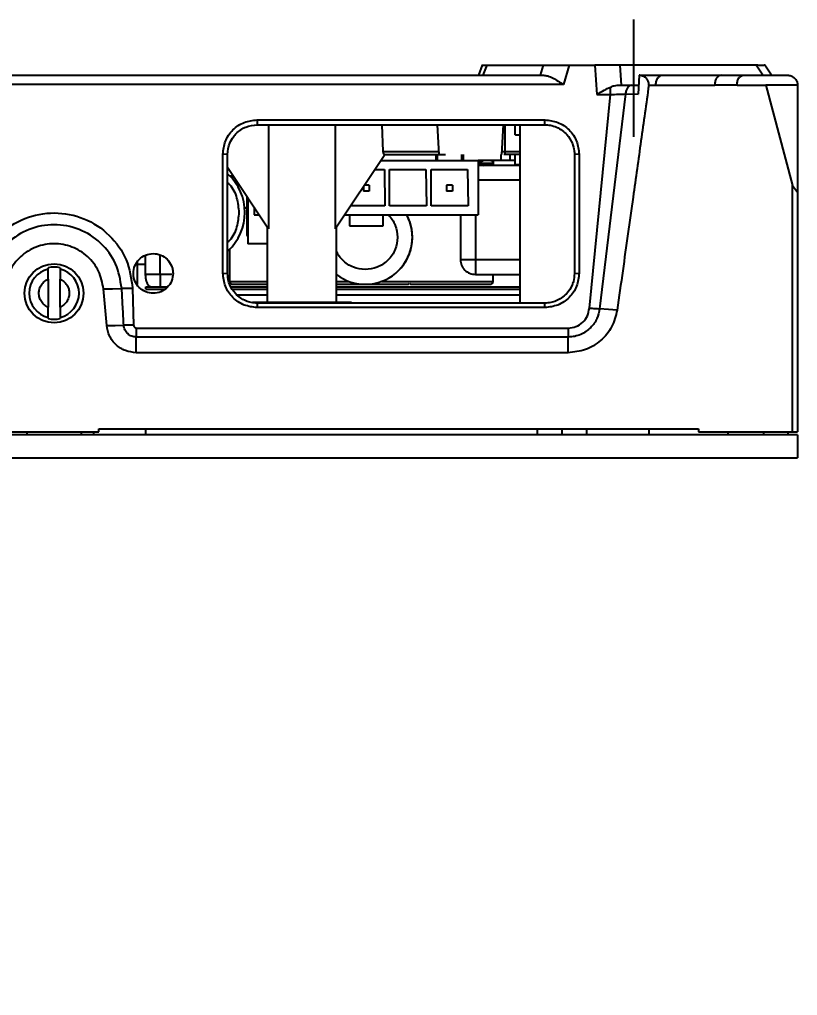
# Model space of a CAD drawing. Header units: millimetres. Extents: x 620 to 19791, y 2539 to 6969.
# Drawn here: x 5151.6 to 5230.1, y 3993.5 to 4092 of the extents above; entities that cross this region are included whole.
import ezdxf

# ---------------------------------------------------------------- set-up
doc = ezdxf.new("R2010")
doc.units = ezdxf.units.MM
doc.styles.get("Standard").update_dxf_attribs({"font": 'arial.ttf'})
doc.dimstyles.new('缩小5倍', dxfattribs={"dimtxt": 40, "dimasz": 20, "dimexe": 1, "dimexo": 0.2, "dimgap": 0, "dimtad": 1, "dimtoh": 1, "dimdec": 1, "dimzin": 9, "dimdsep": 46, "dimtxsty": 'Standard', "dimblk": '_FILLED', "dimcen": 0.2, "dimclrd": 256, "dimclre": 256, "dimclrt": 256, "dimadec": 1, "dimazin": 2, "dimtfac": 1, "dimtdec": 1, "dimtofl": 0, "dimtmove": 0, "dimatfit": 3, "dimldrblk": '_FILLED', "dimfxl": 1, "dimtolj": 1, "dimtzin": 0, "dimarcsym": 0})

# ---------------------------------------------------------------- blocks, each defined once
blk = doc.blocks.new('_FILLED')
at = {"color": 0, "linetype": 'ByBlock'}
blk.add_solid([(0, 0), (-1, 0.15), (-1, -0.15)], dxfattribs=at)
blk = doc.blocks.new('*D182')
at = {"lineweight": -2, "transparency": 16777216}
for p, q in [((4780.094, 3825.903), (4780.094, 3930.656)), ((5230.094, 3825.903), (5230.094, 3930.656)), ((4800.094, 3929.656), (5210.094, 3929.656))]:
    blk.add_line(p, q, dxfattribs=at)
at = {"layer": 'Defpoints', "color": 0, "transparency": 16777216}
for p in [(5230.094, 3929.656), (4780.094, 3825.703), (5230.094, 3825.703)]:
    blk.add_point(p, dxfattribs=at)
at = {"lineweight": -2, "transparency": 16777216, "xscale": 20, "yscale": 20, "zscale": 20, "rotation": 180}
blk.add_blockref('_FILLED', (4780.094, 3929.656), dxfattribs=at)
at = {"lineweight": -2, "transparency": 16777216, "xscale": 20, "yscale": 20, "zscale": 20}
blk.add_blockref('_FILLED', (5230.094, 3929.656), dxfattribs=at)
at = {"transparency": 16777216, "insert": (5005.094, 3955.55), "char_height": 40, "attachment_point": 5}
blk.add_mtext('\\A1;450mm [1\'-5 3/4"]', dxfattribs=at)

msp = doc.modelspace()

# ---------------------------------------------------------------- linework, layer by layer
at = {"color": 4}
msp.add_line((5213.59426, 4080.18017), (5213.59426, 4092.01192), dxfattribs=at)
at = {"color": 7, "linetype": 'Continuous', "lineweight": 25}
for p, q in [((5198.27674, 4087.40395), (5197.89703, 4086.39038)), ((5198.27698, 4087.40454), (5198.27674, 4087.40395)), ((5198.73987, 4087.38887), (5198.36525, 4086.38887)), ((5198.73987, 4087.38887), (5204.43229, 4087.38887)), ((5204.43229, 4087.38887), (5204.14797, 4086.38887)), ((5207.05236, 4087.38887), (5206.49863, 4085.44121)), ((5207.05236, 4087.38887), (5209.64224, 4087.38887)), ((5209.64224, 4087.38887), (5209.8497, 4084.44119)), ((5212.17025, 4087.38887), (5212.31098, 4085.38887)), ((5225.94295, 4087.38887), (5212.17025, 4087.38887)), ((5226.58766, 4086.38887), (5225.94295, 4087.38887)), ((5227.46799, 4086.38887), (5226.81225, 4087.40596)), ((5105.68098, 4086.38887), (5204.50754, 4086.38887)), ((5214.11953, 4086.38095), (5214.02035, 4084.48391)), ((5214.19961, 4086.38887), (5214.11953, 4086.38094)), ((5214.19961, 4086.38887), (5216.45243, 4086.38887)), ((5216.45243, 4086.38887), (5222.38086, 4086.38887)), ((5222.38086, 4086.38887), (5224.63367, 4086.38887)), ((5224.63367, 4086.38887), (5229.09428, 4086.38887)), ((5206.49863, 4085.44121), (5103.6899, 4085.44121)), ((5212.74457, 4084.49803), (5210.13473, 4062.81899)), ((5212.74434, 4084.49807), (5214.02014, 4084.48395)), ((5213.34229, 4085.38887), (5214.06804, 4085.38887)), ((5215.0944, 4085.38886), (5215.81535, 4085.38887)), ((5215.81535, 4085.38887), (5221.7438, 4085.38887)), ((5223.99662, 4085.38887), (5221.7438, 4085.38887)), ((5223.99662, 4085.38887), (5226.89427, 4085.38887)), ((5226.89427, 4085.38887), (5229.59427, 4075.26387)), ((5230.09426, 4085.38887), (5226.89427, 4085.38887)), ((5230.09426, 4085.38887), (5230.09426, 4074.58887)), ((5209.09531, 4062.88575), (5211.22579, 4084.44121)), ((5209.8497, 4084.44119), (5211.22579, 4084.44121)), ((5175.59473, 4081.88816), (5175.59407, 4081.38885)), ((5175.59473, 4081.88825), (5204.59391, 4081.88834)), ((5204.59447, 4081.38886), (5204.59391, 4081.88826)), ((5175.59407, 4081.38882), (5204.59447, 4081.38883)), ((5176.74015, 4081.38882), (5176.74015, 4070.88887)), ((5183.44835, 4081.38883), (5183.44835, 4070.88887)), ((5188.1641, 4081.38883), (5188.25875, 4078.6784)), ((5193.75149, 4081.38883), (5193.90888, 4078.38537)), ((5200.27963, 4078.38537), (5200.43705, 4081.38883)), ((5201.59427, 4081.38883), (5201.59427, 4080.38625)), ((5202.09427, 4081.38883), (5202.09427, 4063.38891)), ((5200.59426, 4078.38887), (5200.59426, 4078.6784)), ((5172.59426, 4078.38867), (5172.11984, 4078.41203)), ((5172.12004, 4066.41583), (5172.1199, 4078.41204)), ((5172.59423, 4066.38908), (5172.59426, 4078.38867)), ((5183.44835, 4070.88887), (5188.44838, 4078.38887)), ((5188.04813, 4077.78851), (5197.89393, 4077.78851)), ((5193.61452, 4078.38887), (5193.61452, 4077.78851)), ((5193.74392, 4078.38887), (5193.74392, 4077.78851)), ((5196.24392, 4077.78851), (5196.24392, 4078.38887)), ((5196.37341, 4078.38887), (5196.37341, 4077.78851)), ((5197.89393, 4077.78851), (5197.89393, 4072.28851)), ((5200.15896, 4077.78851), (5197.89393, 4077.78851)), ((5198.20882, 4077.75851), (5198.29396, 4077.75851)), ((5198.29396, 4077.63851), (5198.20882, 4077.63851)), ((5198.29396, 4077.75851), (5198.29396, 4077.63851)), ((5199.39391, 4077.78851), (5199.39391, 4077.28851)), ((5200.59426, 4078.38887), (5200.45484, 4078.38887)), ((5201.09425, 4077.78851), (5201.09425, 4078.38887)), ((5201.59427, 4077.78851), (5201.09425, 4077.78851)), ((5201.59427, 4078.38887), (5201.59427, 4077.38503)), ((5208.06859, 4078.41155), (5207.59429, 4078.38877)), ((5207.59429, 4078.38877), (5207.59429, 4066.38896)), ((5208.06853, 4078.41156), (5208.06862, 4066.41557)), ((5172.59426, 4077.10774), (5176.74015, 4070.88887)), ((5187.4413, 4076.87826), (5188.41575, 4076.87817)), ((5188.41575, 4076.87817), (5188.46572, 4073.19851)), ((5188.93574, 4076.87851), (5192.61573, 4076.87817)), ((5188.93574, 4073.19851), (5188.93574, 4076.87851)), ((5192.61573, 4076.87817), (5192.66574, 4073.19851)), ((5193.13575, 4076.87851), (5196.81574, 4076.87817)), ((5193.13575, 4073.19851), (5193.13575, 4076.87851)), ((5196.81574, 4076.87817), (5196.86575, 4073.19851)), ((5202.09427, 4077.28851), (5197.89393, 4077.28851)), ((5198.06401, 4077.52765), (5198.04556, 4077.45942)), ((5199.38404, 4077.28851), (5199.38404, 4077.48851)), ((5172.86746, 4076.18851), (5173.20705, 4076.18851)), ((5186.29394, 4075.15722), (5186.29394, 4074.69851)), ((5186.89392, 4074.69851), (5186.29394, 4074.69851)), ((5186.89392, 4075.29851), (5186.38812, 4075.29851)), ((5186.89392, 4075.29851), (5186.89392, 4074.69851)), ((5195.29394, 4075.29851), (5194.69393, 4075.29851)), ((5194.69393, 4075.29851), (5194.69393, 4074.69851)), ((5195.29394, 4074.69851), (5194.69393, 4074.69851)), ((5195.29394, 4075.29851), (5195.29394, 4074.69851)), ((5229.59427, 4050.38887), (5229.59427, 4075.26387)), ((5229.59427, 4075.26387), (5230.09426, 4074.58887)), ((5174.54396, 4074.18316), (5174.54396, 4070.28851)), ((5174.644, 4074.03311), (5174.644, 4069.38851)), ((5230.09426, 4074.58887), (5230.09426, 4050.38887)), ((5175.29393, 4073.05822), (5175.29393, 4072.28851)), ((5188.46572, 4073.19851), (5184.98812, 4073.19851)), ((5192.66574, 4073.19851), (5188.93574, 4073.19851)), ((5196.86575, 4073.19851), (5193.13575, 4073.19851)), ((5175.29393, 4072.28851), (5175.80707, 4072.28851)), ((5184.38147, 4072.28851), (5184.89395, 4072.28851)), ((5184.89395, 4072.28851), (5188.29394, 4072.28851)), ((5184.89395, 4072.28851), (5184.89395, 4071.18851)), ((5188.29394, 4072.28851), (5197.89393, 4072.28851)), ((5188.29394, 4071.18851), (5188.29394, 4072.28851)), ((5196.09405, 4072.28851), (5196.09405, 4067.78851)), ((5176.59427, 4071.10772), (5176.59427, 4063.43887)), ((5183.59427, 4063.43887), (5183.59427, 4071.10772)), ((5184.89395, 4071.18851), (5188.29394, 4071.18851)), ((5189.74401, 4070.0392), (5189.74392, 4070.01497)), ((5172.59426, 4066.38908), (5172.59426, 4068.76759)), ((5172.79399, 4068.81407), (5172.79399, 4065.58851)), ((5176.59427, 4069.38851), (5174.644, 4069.38851)), ((5164.2939, 4068.21481), (5164.2939, 4066.28851)), ((5154.49427, 4066.83379), (5154.49427, 4066.95172)), ((5155.69426, 4066.95172), (5155.69426, 4066.83379)), ((5163.49427, 4065.28887), (5163.49427, 4067.52601)), ((5163.49427, 4067.33887), (5164.2939, 4067.33887)), ((5154.49427, 4065.79832), (5154.49427, 4062.97943)), ((5155.69426, 4062.97943), (5155.69426, 4065.79832)), ((5172.11996, 4066.41582), (5172.59426, 4066.38908)), ((5197.59406, 4066.28851), (5202.09427, 4066.28851)), ((5199.38404, 4065.58851), (5199.38404, 4066.28851)), ((5207.59426, 4066.38896), (5208.06868, 4066.41556)), ((5160.3987, 4061.1274), (5160.07523, 4064.82476)), ((5163.01585, 4064.88742), (5163.12073, 4061.1528)), ((5164.34426, 4064.78887), (5164.34426, 4065.03887)), ((5164.34426, 4065.03887), (5166.55187, 4065.03887)), ((5164.34426, 4064.78887), (5166.23149, 4064.78887)), ((5172.95374, 4065.03887), (5176.59427, 4065.03887)), ((5173.11374, 4064.78887), (5176.59427, 4064.78887)), ((5183.59427, 4065.03887), (5202.09427, 4065.03887)), ((5183.59427, 4064.78887), (5202.09427, 4064.78887)), ((5176.59427, 4064.18887), (5173.57943, 4064.18887)), ((5202.09427, 4064.18887), (5183.59427, 4064.18887)), ((5182.09426, 4063.43887), (5175.1113, 4063.43887)), ((5204.59447, 4063.38891), (5175.59407, 4063.38889)), ((5175.59407, 4063.38887), (5175.59443, 4062.93915)), ((5204.594, 4062.93916), (5175.59443, 4062.93907)), ((5185.09428, 4063.43887), (5182.09426, 4063.43887)), ((5204.594, 4062.93923), (5204.59447, 4063.38888)), ((5154.49427, 4061.82603), (5154.49427, 4061.94395)), ((5155.69426, 4061.94395), (5155.69426, 4061.82603)), ((5163.38731, 4060.88007), (5163.38731, 4059.9674)), ((5163.38731, 4060.88007), (5206.95327, 4060.88007)), ((5206.95327, 4060.88007), (5206.95327, 4059.9674)), ((5163.38728, 4058.38887), (5163.38731, 4059.9674)), ((5206.95327, 4059.9674), (5163.38731, 4059.9674)), ((5206.95333, 4058.38886), (5206.95327, 4059.9674)), ((5206.95333, 4058.38886), (5163.38728, 4058.38886)), ((5230.09426, 4050.08887), (5080.09426, 4050.08887)), ((5150.59427, 4050.38887), (5159.59428, 4050.38887)), ((5152.34427, 4050.38887), (5152.34427, 4050.08887)), ((5157.84426, 4050.08887), (5157.84426, 4050.38887)), ((5159.09425, 4050.08887), (5159.09425, 4050.38887)), ((5159.59428, 4050.68887), (5220.09427, 4050.68887)), ((5159.59428, 4050.38887), (5159.59428, 4050.68887)), ((5164.34426, 4050.08887), (5164.34426, 4050.68887)), ((5203.84426, 4050.68887), (5203.84426, 4050.08887)), ((5206.34426, 4050.08887), (5206.34426, 4050.68887)), ((5208.84425, 4050.08887), (5208.84425, 4050.68887)), ((5215.09428, 4050.68887), (5215.09428, 4050.08887)), ((5220.09427, 4050.68887), (5220.09427, 4050.38887)), ((5220.09427, 4050.38887), (5229.59427, 4050.38887)), ((5223.09426, 4050.08887), (5223.09426, 4050.38887)), ((5226.66426, 4050.38887), (5226.66426, 4050.08887)), ((5229.16425, 4050.08887), (5229.16425, 4050.38887)), ((5229.59427, 4050.38887), (5230.09426, 4050.38887)), ((5230.09426, 4050.08887), (5230.09426, 4047.78887)), ((5080.09426, 4047.78887), (5230.09426, 4047.78887))]:
    msp.add_line(p, q, dxfattribs=at)
at = {"color": 8, "linetype": 'Continuous', "lineweight": 25}
for p, q in [((5200.59426, 4078.6784), (5200.59426, 4081.38883)), ((5188.25875, 4078.6784), (5193.89353, 4078.6784)), ((5200.29498, 4078.6784), (5200.59426, 4078.6784)), ((5200.59426, 4078.6784), (5202.09427, 4078.6784)), ((5200.15884, 4078.38887), (5200.15896, 4077.78851)), ((5199.38404, 4077.48851), (5198.01978, 4077.48851)), ((5173.18706, 4076.21851), (5172.83822, 4076.21851)), ((5202.09427, 4075.78851), (5197.89393, 4075.78851)), ((5174.54396, 4072.98851), (5174.32455, 4072.98851)), ((5197.59406, 4072.28851), (5197.59406, 4067.78851)), ((5174.54396, 4070.28851), (5174.644, 4070.28851)), ((5165.79388, 4066.28851), (5165.79388, 4068.25096)), ((5197.59406, 4067.78851), (5202.09427, 4067.78851)), ((5166.96555, 4066.28851), (5165.79388, 4066.28851)), ((5172.79399, 4065.58851), (5176.59427, 4065.58851)), ((5183.59427, 4065.58851), (5184.8327, 4065.58851)), ((5188.15533, 4065.58851), (5190.96992, 4065.58851)), ((5190.96992, 4065.58851), (5199.38404, 4065.58851))]:
    msp.add_line(p, q, dxfattribs=at)
at = {"color": 7, "linetype": 'Continuous', "lineweight": 25, "flags": 128}
for points in [[(5160.0752, 4064.82476), (5160.99737, 4064.84412), (5161.91951, 4064.86346)], [(5211.90522, 4062.69306), (5211.01997, 4062.75601), (5210.13473, 4062.81899)], [(5160.3987, 4061.12739), (5161.25912, 4061.14125), (5162.11958, 4061.1551)]]:
    msp.add_lwpolyline(points, dxfattribs=at)
at = {"color": 7, "linetype": 'Continuous', "lineweight": 25}
msp.add_circle((5155.09426, 4064.38887), 2.975, dxfattribs=at)
for centre, radius, start, end in [((5188.55857, 4078.68887), 0.3, 182.0000003, 270), ((5198.44405, 4077.83851), 0.55, 185.2159086, 270), ((5198.20882, 4077.48851), 0.27, 90, 159.2348388), ((5198.20882, 4077.48851), 0.27, 90, 159.2348795), ((5198.20882, 4077.48851), 0.15, 90, 164.8759927), ((5199.08403, 4077.48851), 0.3, 0, 90), ((5169.09387, 4072.53851), 5.25, 312.863346, 47.1250764), ((5169.09387, 4072.53851), 5.25, 312.8637563, 47.1247973), ((5186.49402, 4070.03851), 4.75, 232.3762168, 28.2737142), ((5186.49402, 4070.03851), 4.75, 315.0000159, 28.273713), ((5174.74397, 4070.28851), 0.2, 180, 240.0117553), ((5155.09426, 4064.38887), 2.51746, 103.7883003, 256.2116997), ((5155.09426, 4064.38887), 2.63214, 76.8235225, 103.1764775), ((5155.09426, 4064.38887), 2.51746, 283.7883003, 76.2116997), ((5173.094, 4065.58851), 0.3, 180, 270), ((5190.744, 4065.58851), 0.3, 270, 317.1703441), ((5191.18403, 4065.58851), 0.3, 222.8296559, 270), ((5199.08403, 4065.58851), 0.3, 270, 0), ((5155.09426, 4064.38887), 2.63214, 256.8235225, 283.1764775)]:
    msp.add_arc(centre, radius, start, end, dxfattribs=at)
for points, knots in [([(5198.27549, 4087.38887), (5198.27404, 4087.38887), (5198.23846, 4087.38887), (5198.36309, 4087.38887), (5198.61365, 4087.38887), (5198.73987, 4087.38887)], [0, 0, 0, 0, 0.0205787, 0.50665488, 1, 1, 1, 1]), ([(5204.43229, 4087.38887), (5204.58348, 4087.38887), (5204.88809, 4087.38887), (5205.53275, 4087.38887), (5206.26255, 4087.38887), (5206.7888, 4087.38887), (5207.05236, 4087.38887)], [0, 0, 0, 0, 0.2440398, 0.49169694, 0.74542525, 1, 1, 1, 1]), ([(5212.17025, 4087.38887), (5212.02984, 4087.38901), (5211.74323, 4087.38929), (5211.14077, 4087.38989), (5210.42916, 4087.38934), (5209.90786, 4087.38903), (5209.64224, 4087.38887)], [0, 0, 0, 0, 0.235343595, 0.480402211, 0.735252517, 1, 1, 1, 1]), ([(5226.78531, 4087.38887), (5226.79017, 4087.38892), (5226.80428, 4087.38905), (5226.51508, 4087.38732), (5226.13881, 4087.38834), (5225.94295, 4087.38887)], [0, 0, 0, 0, 0.20132318, 0.58426253, 1, 1, 1, 1]), ([(5204.50754, 4086.38887), (5204.64148, 4086.37255), (5204.934, 4086.33692), (5205.42882, 4086.10441), (5205.96122, 4085.79377), (5206.31861, 4085.55931), (5206.49863, 4085.44121)], [0, 0, 0, 0, 0.22341386, 0.48792142, 0.74205544, 1, 1, 1, 1]), ([(5215.0944, 4085.38886), (5215.09874, 4085.44283), (5215.10745, 4085.55127), (5215.07607, 4085.71471), (5215.01008, 4085.87144), (5214.86125, 4086.08026), (5214.5649, 4086.29671), (5214.27929, 4086.35073), (5214.11953, 4086.38094)], [0, 0, 0, 0, 0.08911286, 0.17904645, 0.2792711, 0.38988288, 0.65872711, 1, 1, 1, 1]), ([(5215.81535, 4085.38887), (5215.81786, 4085.46732), (5215.82273, 4085.61902), (5215.87903, 4085.88011), (5216.01044, 4086.13287), (5216.20789, 4086.34561), (5216.36646, 4086.37366), (5216.45243, 4086.38887)], [0, 0, 0, 0, 0.136927816, 0.264776921, 0.489444344, 0.723214387, 1, 1, 1, 1]), ([(5222.38086, 4086.38887), (5222.29489, 4086.37366), (5222.13632, 4086.34561), (5221.93888, 4086.13287), (5221.80744, 4085.88011), (5221.75119, 4085.61903), (5221.74632, 4085.46733), (5221.7438, 4085.38887)], [0, 0, 0, 0, 0.27678636, 0.51055703, 0.73522506, 0.86306104, 1, 1, 1, 1]), ([(5223.99662, 4085.38887), (5223.99914, 4085.46732), (5224.00401, 4085.61902), (5224.06026, 4085.88011), (5224.19169, 4086.13287), (5224.38913, 4086.34561), (5224.54771, 4086.37366), (5224.63367, 4086.38887)], [0, 0, 0, 0, 0.136928285, 0.264774399, 0.489442593, 0.723213437, 1, 1, 1, 1]), ([(5229.09428, 4086.38887), (5229.21185, 4086.37722), (5229.431, 4086.35551), (5229.73274, 4086.18344), (5229.94443, 4085.94536), (5230.04573, 4085.71349), (5230.08745, 4085.5402), (5230.09195, 4085.44039), (5230.09426, 4085.38887)], [0, 0, 0, 0, 0.28663254, 0.53424581, 0.75948766, 0.86990492, 0.93284823, 1, 1, 1, 1]), ([(5209.8497, 4084.44119), (5210.09909, 4084.59131), (5210.56707, 4084.873), (5211.01617, 4085.08956), (5211.22594, 4085.19071)], [0, 0, 0, 0, 0.53291848, 1, 1, 1, 1]), ([(5211.22579, 4084.44121), (5211.22578, 4084.51406), (5211.22578, 4084.65976), (5211.22583, 4084.86396), (5211.22582, 4085.04828), (5211.22582, 4085.14319), (5211.22582, 4085.19064)], [0, 0, 0, 0, 0.24999885, 0.49999784, 0.75000211, 1, 1, 1, 1]), ([(5211.22579, 4084.44121), (5211.49943, 4084.45286), (5212.04618, 4084.47615), (5212.51153, 4084.49081), (5212.74398, 4084.49814)], [0, 0, 0, 0, 0.50047351, 1, 1, 1, 1]), ([(5211.22594, 4085.19071), (5211.34954, 4085.24537), (5211.58744, 4085.35056), (5211.80453, 4085.37644), (5211.90883, 4085.38887)], [0, 0, 0, 0, 0.51956877, 1, 1, 1, 1]), ([(5215.0944, 4085.38886), (5214.83152, 4083.51433), (5214.30349, 4079.749), (5213.42613, 4073.50734), (5212.62474, 4067.81677), (5212.09107, 4064.01665), (5211.90519, 4062.69306)], [0, 0, 0, 0, 0.24777137, 0.4976939, 0.82504594, 1, 1, 1, 1]), ([(5211.90883, 4085.38887), (5212.16576, 4085.38887), (5212.67964, 4085.38887), (5213.1214, 4085.38887), (5213.34229, 4085.38887)], [0, 0, 0, 0, 0.49999146, 1, 1, 1, 1]), ([(5213.34229, 4085.388), (5213.27026, 4085.37144), (5213.1256, 4085.33818), (5212.94108, 4085.13246), (5212.7976, 4084.85049), (5212.76204, 4084.61521), (5212.74434, 4084.49807)], [0, 0, 0, 0, 0.24898356, 0.50008591, 0.75108502, 1, 1, 1, 1]), ([(5172.1199, 4078.41204), (5172.17212, 4078.86001), (5172.27802, 4079.76842), (5173.07577, 4080.92899), (5174.23647, 4081.72807), (5175.14608, 4081.83534), (5175.59473, 4081.88825)], [0, 0, 0, 0, 0.24655604, 0.49997095, 0.75337169, 1, 1, 1, 1]), ([(5204.59391, 4081.88834), (5205.04248, 4081.83541), (5205.95197, 4081.72808), (5207.11257, 4080.92909), (5207.91056, 4079.76845), (5208.01635, 4078.85977), (5208.06853, 4078.41156)], [0, 0, 0, 0, 0.2465759, 0.49993745, 0.75333829, 1, 1, 1, 1]), ([(5172.59426, 4078.38867), (5172.63811, 4078.78206), (5172.70944, 4079.42192), (5173.11426, 4080.10981), (5173.62376, 4080.70107), (5174.41779, 4081.25501), (5175.20231, 4081.34429), (5175.59407, 4081.38887)], [0, 0, 0, 0, 0.25020318, 0.40696978, 0.5011531, 0.75088739, 1, 1, 1, 1]), ([(5204.59447, 4081.38887), (5204.78443, 4081.3783), (5205.19313, 4081.35557), (5205.79987, 4081.16104), (5206.36239, 4080.84071), (5206.94613, 4080.31593), (5207.382, 4079.61416), (5207.57455, 4078.89618), (5207.58927, 4078.51708), (5207.59426, 4078.38878)], [0, 0, 0, 0, 0.120982747, 0.260289975, 0.401762171, 0.53114056, 0.757927071, 0.918075425, 1, 1, 1, 1]), ([(5201.65802, 4080.38887), (5201.6438, 4080.38887), (5201.60842, 4080.38887), (5201.91246, 4080.38887), (5202.09427, 4080.38887)], [0, 0, 0, 0, 0.40200888, 1, 1, 1, 1]), ([(5188.55859, 4078.38887), (5188.63921, 4078.38887), (5188.76322, 4078.38887), (5189.51587, 4078.38887), (5190.29482, 4078.38887), (5191.26179, 4078.38887), (5192.66701, 4078.38887), (5193.83501, 4078.38887), (5194.59427, 4078.38887)], [0, 0, 0, 0, 0.23945602, 0.36836106, 0.49999902, 0.63163797, 0.76054369, 1, 1, 1, 1]), ([(5201.09425, 4077.78851), (5201.08152, 4077.78851), (5201.06187, 4077.78851), (5200.94536, 4077.78851), (5200.82457, 4077.78851), (5200.67578, 4077.78851), (5200.458, 4077.78851), (5200.27647, 4077.78851), (5200.15896, 4077.78851)], [0, 0, 0, 0, 0.23946902, 0.36954758, 0.49999879, 0.63009166, 0.76053974, 1, 1, 1, 1]), ([(5202.09427, 4078.38887), (5201.99439, 4078.38887), (5201.51268, 4078.38887), (5201.00036, 4078.38887), (5200.59426, 4078.38887)], [0, 0, 0, 0, 0.2073373, 1, 1, 1, 1]), ([(5201.59427, 4077.38887), (5201.62034, 4077.38887), (5201.65442, 4077.38887), (5202.01046, 4077.38887), (5202.09427, 4077.38887)], [0, 0, 0, 0, 0.764599234, 1, 1, 1, 1]), ([(5147.17267, 4064.88749), (5147.31931, 4065.87631), (5147.61565, 4067.87471), (5149.45261, 4070.40793), (5152.05106, 4072.10202), (5155.11606, 4072.68337), (5158.17503, 4072.08565), (5160.7617, 4070.38198), (5162.57843, 4067.85409), (5162.8713, 4065.86782), (5163.01585, 4064.88742)], [0, 0, 0, 0, 0.122940599, 0.248463048, 0.375336909, 0.500774349, 0.626500575, 0.75301475, 0.87809161, 1, 1, 1, 1]), ([(5161.91951, 4064.86346), (5161.77577, 4065.72231), (5161.4888, 4067.43686), (5159.88398, 4069.56683), (5157.67716, 4070.97372), (5155.09427, 4071.46374), (5152.51137, 4070.97373), (5150.30454, 4069.56684), (5148.69973, 4067.43686), (5148.41274, 4065.72232), (5148.26898, 4064.86346)], [0, 0, 0, 0, 0.12554101, 0.25061974, 0.37538702, 0.49999905, 0.62461246, 0.74937965, 0.8744582, 1, 1, 1, 1]), ([(5160.07523, 4064.82476), (5159.9527, 4065.43969), (5159.7084, 4066.66581), (5158.53007, 4068.17189), (5156.93925, 4069.15979), (5155.09428, 4069.50331), (5153.2493, 4069.15979), (5151.65849, 4068.17188), (5150.48011, 4066.66582), (5150.23583, 4065.43968), (5150.11332, 4064.82475)], [0, 0, 0, 0, 0.1260647, 0.25136494, 0.37584076, 0.49999922, 0.62415768, 0.74863349, 0.87393505, 1, 1, 1, 1]), ([(5163.09438, 4066.38885), (5163.12448, 4066.65157), (5163.18443, 4067.1748), (5163.64568, 4067.83797), (5164.3026, 4068.28177), (5165.08615, 4068.44042), (5165.87029, 4068.2878), (5166.53989, 4067.84716), (5166.91052, 4067.29105), (5167.07269, 4066.7866), (5167.08696, 4066.5222), (5167.09415, 4066.38889)], [0, 0, 0, 0, 0.1254406, 0.24982954, 0.3736022, 0.49841179, 0.62313953, 0.74756102, 0.87324295, 0.93608907, 1, 1, 1, 1]), ([(5196.09405, 4067.78851), (5196.10566, 4067.78851), (5196.12204, 4067.78851), (5196.28642, 4067.78851), (5196.44976, 4067.78851), (5196.66373, 4067.78851), (5197.04098, 4067.78851), (5197.36458, 4067.78851), (5197.59406, 4067.78851)], [0, 0, 0, 0, 0.27907466, 0.39351327, 0.49999962, 0.60648981, 0.72093461, 1, 1, 1, 1]), ([(5196.09405, 4067.78851), (5196.11659, 4067.59196), (5196.16168, 4067.19884), (5196.50857, 4066.70303), (5197.00439, 4066.35616), (5197.3975, 4066.31106), (5197.59406, 4066.28851)], [0, 0, 0, 0, 0.249998005, 0.500000856, 0.750002154, 1, 1, 1, 1]), ([(5196.09405, 4067.78851), (5196.11659, 4067.59196), (5196.16168, 4067.19884), (5196.50857, 4066.70303), (5197.00439, 4066.35616), (5197.3975, 4066.31106), (5197.59406, 4066.28851)], [0, 0, 0, 0, 0.24999801, 0.50000086, 0.75000215, 1, 1, 1, 1]), ([(5197.59406, 4067.78851), (5197.59406, 4067.55903), (5197.59406, 4067.23545), (5197.59406, 4066.85822), (5197.59406, 4066.64425), (5197.59406, 4066.48088), (5197.59406, 4066.3165), (5197.59406, 4066.30012), (5197.59406, 4066.28851)], [0, 0, 0, 0, 0.27906922, 0.39350724, 0.50000007, 0.60649304, 0.72093067, 1, 1, 1, 1]), ([(5154.49427, 4065.79832), (5154.49427, 4065.92325), (5154.49427, 4066.17342), (5154.49427, 4066.49769), (5154.49427, 4066.7388), (5154.49427, 4066.80243), (5154.49427, 4066.83379)], [0, 0, 0, 0, 0.259321239, 0.519283593, 0.763134182, 1, 1, 1, 1]), ([(5155.69426, 4066.83379), (5155.69426, 4066.80376), (5155.69426, 4066.7437), (5155.69426, 4066.52441), (5155.69426, 4066.23546), (5155.69426, 4065.97818), (5155.69426, 4065.83051), (5155.69426, 4065.79832)], [0, 0, 0, 0, 0.2295665, 0.45902525, 0.69171507, 0.93279534, 1, 1, 1, 1]), ([(5154.49427, 4062.97943), (5154.36481, 4063.04774), (5154.10015, 4063.1874), (5153.79796, 4063.53288), (5153.6051, 4063.94444), (5153.54157, 4064.38887), (5153.6051, 4064.83331), (5153.79796, 4065.24486), (5154.10015, 4065.59035), (5154.36481, 4065.73), (5154.49427, 4065.79832)], [0, 0, 0, 0, 0.1222937, 0.25000039, 0.37770551, 0.50000013, 0.62229449, 0.74999961, 0.8777063, 1, 1, 1, 1]), ([(5155.69426, 4065.79832), (5155.82521, 4065.72913), (5156.09304, 4065.58764), (5156.39507, 4065.23647), (5156.59429, 4064.81833), (5156.61556, 4064.51617), (5156.62597, 4064.36844)], [0, 0, 0, 0, 0.24447067, 0.50000154, 0.75553415, 1, 1, 1, 1]), ([(5167.09415, 4066.38889), (5167.06405, 4066.12618), (5167.00411, 4065.60294), (5166.54285, 4064.93978), (5165.88593, 4064.49597), (5165.10239, 4064.33732), (5164.31824, 4064.48994), (5163.64866, 4064.93059), (5163.27796, 4065.48668), (5163.11585, 4065.99115), (5163.10158, 4066.25554), (5163.09438, 4066.38885)], [0, 0, 0, 0, 0.12544047, 0.24982915, 0.37360175, 0.49841121, 0.62313887, 0.74756016, 0.8732445, 0.93608913, 1, 1, 1, 1]), ([(5165.79388, 4066.28851), (5165.56439, 4066.28851), (5165.24081, 4066.28851), (5164.86358, 4066.28851), (5164.64961, 4066.28851), (5164.48623, 4066.28851), (5164.32186, 4066.28851), (5164.30548, 4066.28851), (5164.29387, 4066.28851)], [0, 0, 0, 0, 0.279071962, 0.393508038, 0.499998442, 0.606493593, 0.720930755, 1, 1, 1, 1]), ([(5164.29387, 4066.28851), (5164.30522, 4066.05868), (5164.32124, 4065.7346), (5164.48711, 4065.3594), (5164.63173, 4065.16037), (5164.75396, 4065.07462), (5164.80492, 4065.03887)], [0, 0, 0, 0, 0.48438271, 0.68301314, 0.86785633, 1, 1, 1, 1]), ([(5175.59443, 4062.93907), (5175.14579, 4062.99194), (5174.23623, 4063.09913), (5173.07589, 4063.89848), (5172.27793, 4065.05898), (5172.1722, 4065.96762), (5172.12004, 4066.41583)], [0, 0, 0, 0, 0.246605873, 0.499959443, 0.753337691, 1, 1, 1, 1]), ([(5175.59407, 4063.38887), (5175.38778, 4063.40117), (5174.98782, 4063.42501), (5174.41046, 4063.61235), (5173.8677, 4063.90793), (5173.27416, 4064.42013), (5172.93153, 4064.95498), (5172.75976, 4065.4009), (5172.63886, 4065.77184), (5172.61369, 4066.1201), (5172.59426, 4066.38908)], [0, 0, 0, 0, 0.13131431, 0.25460006, 0.38349029, 0.52340177, 0.75148346, 0.77836291, 0.82881705, 1, 1, 1, 1]), ([(5208.06862, 4066.41557), (5208.01644, 4065.96749), (5207.91065, 4065.05903), (5207.1128, 4063.8986), (5205.95239, 4063.09917), (5205.04271, 4062.99201), (5204.594, 4062.93916)], [0, 0, 0, 0, 0.24659595, 0.4999698, 0.75335136, 1, 1, 1, 1]), ([(5207.59426, 4066.38897), (5207.57449, 4066.11769), (5207.54885, 4065.76598), (5207.42534, 4065.39103), (5207.25148, 4064.94473), (5206.90745, 4064.41263), (5206.31555, 4063.9046), (5205.77495, 4063.61118), (5205.19943, 4063.42484), (5204.80022, 4063.40111), (5204.59447, 4063.38887)], [0, 0, 0, 0, 0.172630416, 0.223824574, 0.251448442, 0.478760905, 0.617795748, 0.745874077, 0.869024645, 1, 1, 1, 1]), ([(5163.01585, 4064.88742), (5162.82591, 4064.88156), (5162.44601, 4064.86983), (5162.09502, 4064.86558), (5161.91951, 4064.86346)], [0, 0, 0, 0, 0.49998936, 1, 1, 1, 1]), ([(5162.11958, 4061.1551), (5162.08767, 4061.77264), (5162.02379, 4063.00891), (5161.9543, 4064.24488), (5161.91951, 4064.86346)], [0, 0, 0, 0, 0.49951748, 1, 1, 1, 1]), ([(5173.09401, 4065.28851), (5173.13298, 4065.28851), (5173.2131, 4065.28851), (5173.85543, 4065.28851), (5174.82095, 4065.28851), (5175.79081, 4065.28851), (5176.40181, 4065.28851), (5176.59427, 4065.28851)], [0, 0, 0, 0, 0.21872546, 0.44971095, 0.68069252, 0.89942048, 1, 1, 1, 1]), ([(5183.59427, 4065.28851), (5183.61568, 4065.28851), (5183.83765, 4065.28851), (5184.59392, 4065.28851), (5185.74792, 4065.28851), (5187.04702, 4065.28851), (5188.32935, 4065.28851), (5189.47166, 4065.28851), (5189.97162, 4065.28851), (5190.21479, 4065.28851)], [0, 0, 0, 0, 0.01795645, 0.18609281, 0.34530342, 0.50451721, 0.67265253, 0.84078741, 1, 1, 1, 1]), ([(5190.21479, 4065.28851), (5190.368, 4065.28851), (5190.67441, 4065.28851), (5190.7208, 4065.28851), (5190.74399, 4065.28851)], [0, 0, 0, 0, 0.50000247, 1, 1, 1, 1]), ([(5191.18402, 4065.28851), (5191.22297, 4065.28851), (5191.30306, 4065.28851), (5191.94585, 4065.28851), (5192.90948, 4065.28851), (5194.09435, 4065.28851), (5195.38523, 4065.28851), (5196.66988, 4065.28851), (5197.81157, 4065.28851), (5198.31162, 4065.28851), (5198.55482, 4065.28851)], [0, 0, 0, 0, 0.12159302, 0.24999975, 0.37840778, 0.49999938, 0.62159305, 0.75000028, 0.87840718, 1, 1, 1, 1]), ([(5198.55482, 4065.28851), (5198.70803, 4065.28851), (5199.01444, 4065.28851), (5199.06083, 4065.28851), (5199.08402, 4065.28851)], [0, 0, 0, 0, 0.49999901, 1, 1, 1, 1]), ([(5156.62597, 4064.36844), (5156.61221, 4064.22421), (5156.5841, 4063.92953), (5156.38282, 4063.52455), (5156.08449, 4063.18466), (5155.82249, 4063.04687), (5155.69426, 4062.97943)], [0, 0, 0, 0, 0.24471514, 0.49999782, 0.7552762, 1, 1, 1, 1]), ([(5154.49427, 4061.94395), (5154.49427, 4061.97399), (5154.49427, 4062.03404), (5154.49427, 4062.25333), (5154.49427, 4062.54228), (5154.49427, 4062.79956), (5154.49427, 4062.94723), (5154.49427, 4062.97943)], [0, 0, 0, 0, 0.22956654, 0.45902573, 0.69171503, 0.93279533, 1, 1, 1, 1]), ([(5155.69426, 4062.97943), (5155.69426, 4062.85449), (5155.69426, 4062.60432), (5155.69426, 4062.28006), (5155.69426, 4062.03894), (5155.69426, 4061.97531), (5155.69426, 4061.94395)], [0, 0, 0, 0, 0.25932128, 0.5192831, 0.76313415, 1, 1, 1, 1]), ([(5206.95327, 4060.88007), (5207.22429, 4060.91014), (5207.76575, 4060.97022), (5208.4554, 4061.43234), (5208.95271, 4062.09077), (5209.04788, 4062.62132), (5209.09531, 4062.88575)], [0, 0, 0, 0, 0.25134829, 0.50215863, 0.75187281, 1, 1, 1, 1]), ([(5210.13473, 4062.81899), (5210.06513, 4062.48471), (5209.91917, 4061.78365), (5209.25442, 4060.84844), (5208.42225, 4060.2757), (5207.61541, 4060.00785), (5207.17665, 4059.98104), (5206.95327, 4059.9674)], [0, 0, 0, 0, 0.21828413, 0.45780096, 0.71789196, 0.85637838, 1, 1, 1, 1]), ([(5209.09531, 4062.88575), (5209.27571, 4062.87258), (5209.63444, 4062.84639), (5209.9686, 4062.82809), (5210.13473, 4062.81899)], [0, 0, 0, 0, 0.50287885, 1, 1, 1, 1]), ([(5211.90519, 4062.69306), (5211.75953, 4062.11009), (5211.46864, 4060.94582), (5210.29739, 4059.54172), (5208.74419, 4058.57683), (5207.55077, 4058.45157), (5206.95333, 4058.38886)], [0, 0, 0, 0, 0.25037403, 0.50002613, 0.7497078, 1, 1, 1, 1]), ([(5163.38728, 4058.38887), (5163.01708, 4058.43005), (5162.27014, 4058.51315), (5161.30365, 4059.13905), (5160.61158, 4060.04587), (5160.46863, 4060.77215), (5160.3987, 4061.1274)], [0, 0, 0, 0, 0.24961813, 0.50365927, 0.75722362, 1, 1, 1, 1]), ([(5163.38731, 4059.96738), (5163.22806, 4059.98555), (5162.9097, 4060.02188), (5162.49945, 4060.28942), (5162.20538, 4060.68145), (5162.1482, 4060.99709), (5162.11958, 4061.1551)], [0, 0, 0, 0, 0.24993936, 0.49964474, 0.74952381, 1, 1, 1, 1]), ([(5163.12079, 4061.15293), (5162.96055, 4061.15139), (5162.61713, 4061.14808), (5162.29273, 4061.15267), (5162.1197, 4061.15512)], [0, 0, 0, 0, 0.46659542, 1, 1, 1, 1]), ([(5163.12073, 4061.1528), (5163.12441, 4061.12175), (5163.13228, 4061.05534), (5163.17733, 4060.97979), (5163.23073, 4060.92898), (5163.27993, 4060.90087), (5163.33297, 4060.88234), (5163.36931, 4060.88082), (5163.38731, 4060.88007)], [0, 0, 0, 0, 0.2209805, 0.4725389, 0.60507409, 0.74260506, 0.87255149, 1, 1, 1, 1])]:
    msp.add_open_spline(points, degree=3, knots=knots, dxfattribs=at)
at = {"color": 8, "linetype": 'Continuous', "lineweight": 25}
for points, knots in [([(5172.59423, 4075.54442), (5172.65842, 4075.48725), (5173.11053, 4075.08453), (5173.58604, 4074.02723), (5173.69224, 4073.02565), (5173.74388, 4072.53851)], [0, 0, 0, 0, 0.07833067, 0.55172738, 1, 1, 1, 1]), ([(5173.74388, 4072.53851), (5173.69224, 4072.05138), (5173.58605, 4071.0498), (5173.11051, 4069.99251), (5172.65842, 4069.58977), (5172.59423, 4069.53259)], [0, 0, 0, 0, 0.44827118, 0.92166688, 1, 1, 1, 1]), ([(5188.83194, 4072.28851), (5188.96515, 4072.13729), (5189.2443, 4071.8204), (5189.6306, 4071.07417), (5189.69943, 4070.44602), (5189.74401, 4070.0392)], [0, 0, 0, 0, 0.24336981, 0.50998343, 1, 1, 1, 1]), ([(5189.74392, 4070.01497), (5189.69752, 4069.60751), (5189.6259, 4068.97854), (5189.21761, 4068.22525), (5188.79587, 4067.71258), (5188.27786, 4067.29357), (5187.52054, 4066.90615), (5186.48212, 4066.70992), (5185.44622, 4066.91364), (5184.69003, 4067.30563), (5184.18002, 4067.7303), (5183.80219, 4068.16941), (5183.65081, 4068.48768), (5183.59427, 4068.60655)], [0, 0, 0, 0, 0.14023365, 0.21647111, 0.29277097, 0.3690094, 0.44530874, 0.58554247, 0.7257783, 0.802015, 0.87831314, 0.95455024, 1, 1, 1, 1]), ([(5165.79388, 4066.28851), (5165.79388, 4066.09389), (5165.79388, 4065.70463), (5165.79388, 4065.25316), (5165.79388, 4065.09647), (5165.79388, 4065.03887)], [0, 0, 0, 0, 0.38741726, 0.77483403, 1, 1, 1, 1])]:
    msp.add_open_spline(points, degree=3, knots=knots, dxfattribs=at)

# ---------------------------------------------------------------- dimensions: what is measured, and where the dimension line sits
dim = msp.add_linear_dim(base=(5230.09426, 3929.656), p1=(4780.09426, 3825.70281), p2=(5230.09426, 3825.70281), dimstyle='缩小5倍', override={"dimpost": 'mm'})
dim.commit()
dim.dimension.update_dxf_attribs({"geometry": '*D182', "text_midpoint": (5005.09426, 3929.656), "dimtype": 160})

doc.saveas('drawing.dxf')
